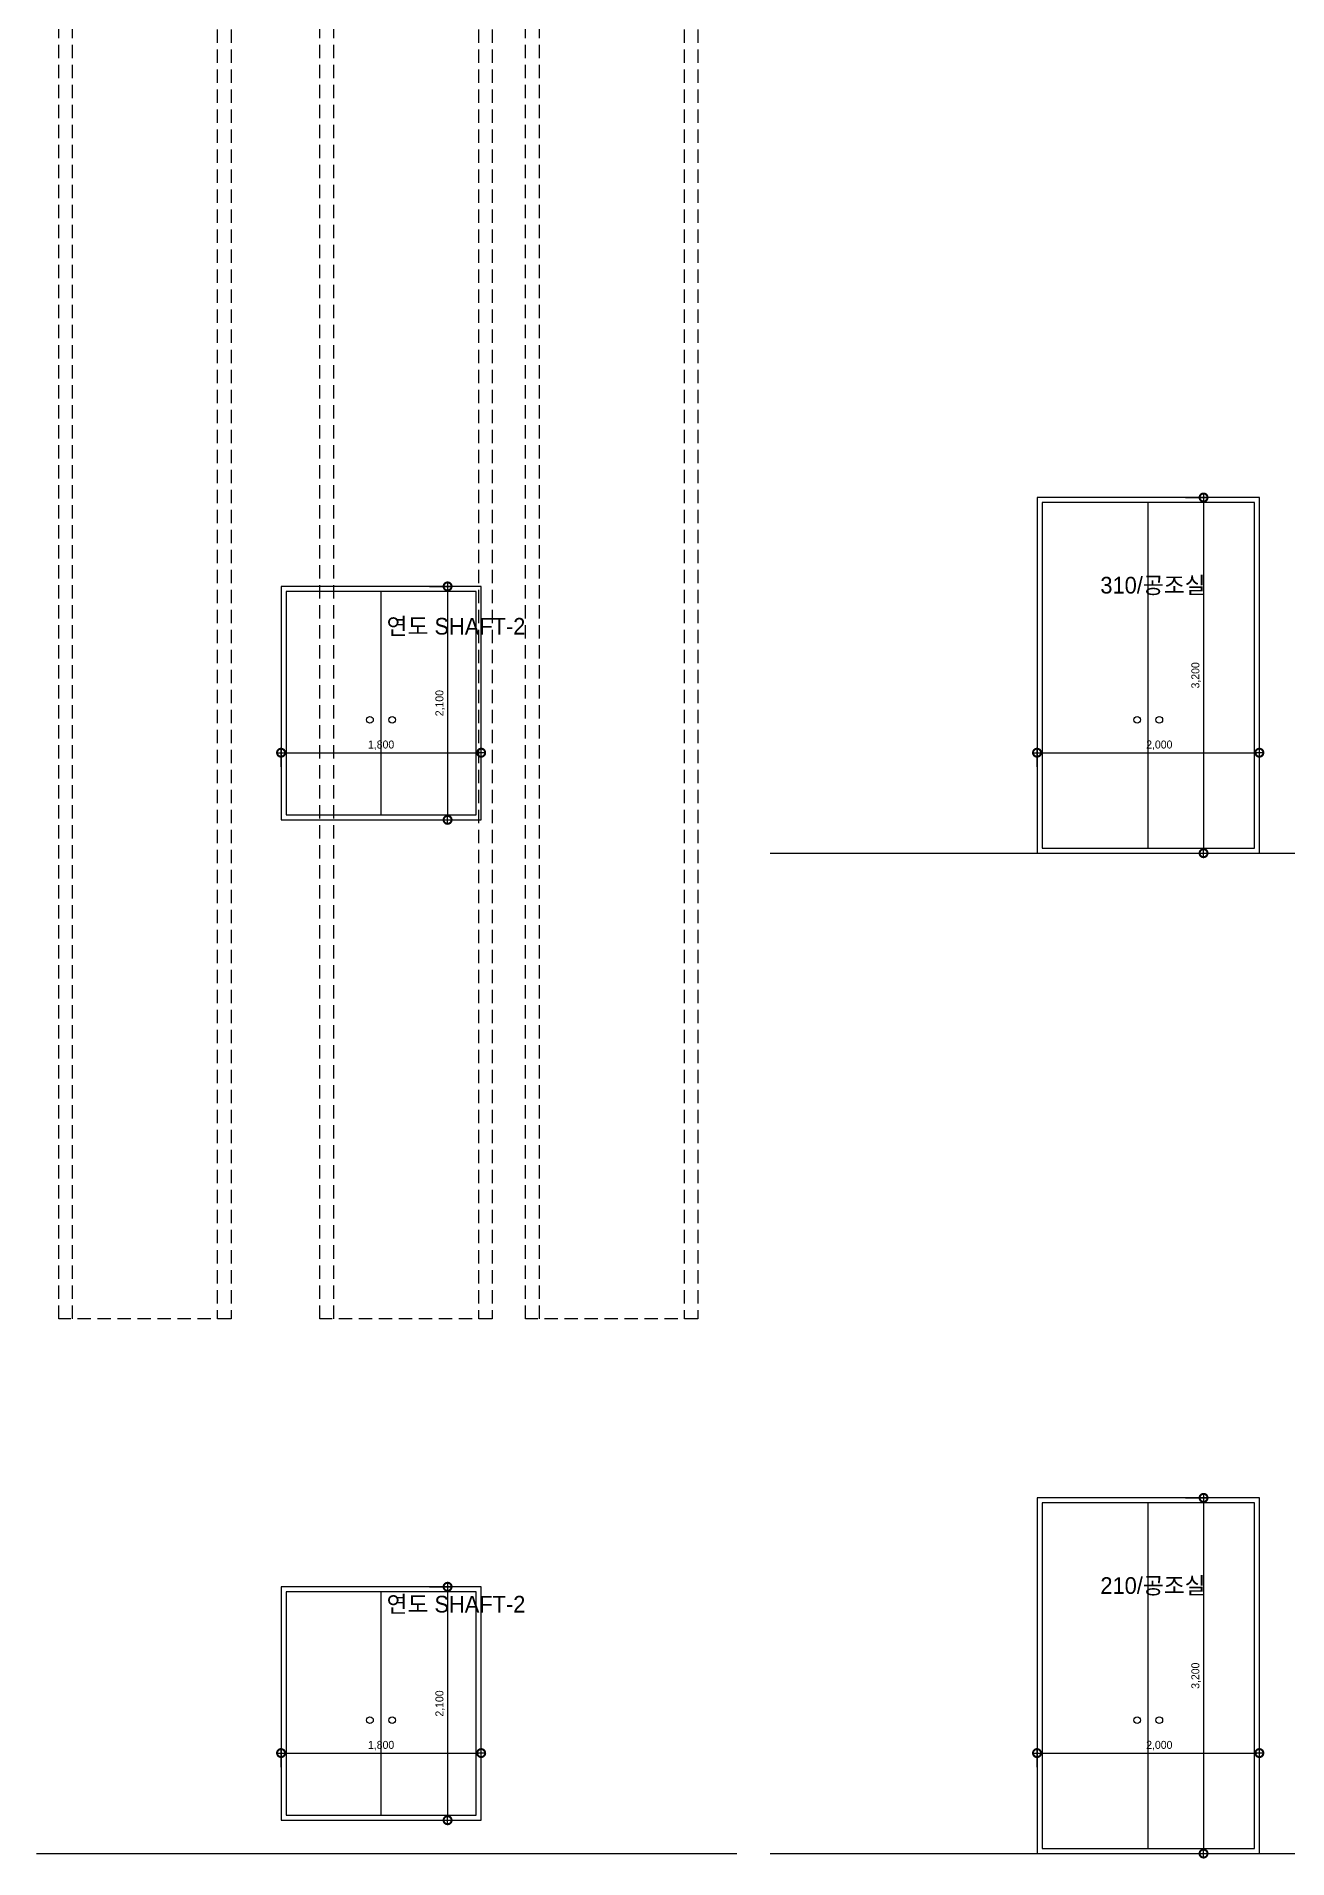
# Model space of a CAD drawing. Header units: millimetres. Extents: x -75040 to 92617, y -36837 to 48530.
# Drawn here: x 24800 to 36053, y 8705 to 25098 of the extents above; entities that cross this region are included whole.
import ezdxf
from ezdxf.enums import TextEntityAlignment as Align

# ---------------------------------------------------------------- set-up
doc = ezdxf.new("R2010")
doc.units = ezdxf.units.MM
doc.header["$LTSCALE"] = 60
doc.linetypes.add('ghid', pattern=[3, 2, -1])
doc.layers.get('Defpoints').update_dxf_attribs({"color": 151})
for name, color, linetype in [('A-DIM', 7, 'Continuous'), ('A-DOOR-ELE', 5, 'Continuous'), ('A-FIN', 6, 'Continuous'), ('A-연도', 5, 'ghid')]:
    doc.layers.add(name, color=color, linetype=linetype)
doc.layers.add('NOPLOT-DIM', color=191, linetype='Continuous', plot=False)
doc.layers.add('NOPLOT-TEXT', color=11, linetype='Continuous', plot=False)
doc.styles.add('Gdim', font='')
doc.styles.add('Gtx', font='')
doc.styles.get('Gdim').set_extended_font_data('Dotum')
doc.styles.get('Gtx').set_extended_font_data('Dotum')
doc.dimstyles.new('Gdim30(INT)', dxfattribs={"dimscale": 24, "dimtxt": 3, "dimasz": 1, "dimexe": 1.5, "dimexo": 2, "dimgap": 1, "dimtad": 1, "dimdec": 0, "dimzin": 0, "dimdsep": 46, "dimlunit": 6, "dimtxsty": 'Gdim', "dimblk": 'ToneDOT', "dimcen": 1.5, "dimdle": 1.5, "dimclrd": 1, "dimclre": 1, "dimclrt": 256, "dimadec": 1, "dimazin": 0, "dimtfac": 1, "dimtdec": 0, "dimtix": 1, "dimtmove": 2, "dimatfit": 3, "dimldrblk": 'DOT', "dimfxl": 1, "dimtolj": 1, "dimtzin": 0, "dimlwd": -1, "dimlwe": -1, "dimarcsym": 0})

# ---------------------------------------------------------------- blocks, each defined once
blk = doc.blocks.new('ToneDOT')
at = {"layer": 'A-DIM', "color": 1, "linetype": 'ByBlock'}
blk.add_line((1.5, 0), (-1.5, 0), dxfattribs=at)
at = {"layer": 'A-DIM', "color": 1, "linetype": 'ByBlock', "const_width": 3}
blk.add_lwpolyline([(0.375, 0, 1), (-0.375, 0, 1)], format="xyb", close=True, dxfattribs=at)
blk = doc.blocks.new('*D18')
at = {"layer": 'Defpoints', "color": 0, "transparency": 16777216}
for p in [(35089, 35450), (35089, 32250, 0), (35298, 32250, 0)]:
    blk.add_point(p, dxfattribs=at)
at = {"layer": 'NOPLOT-DIM', "color": 1, "transparency": 16777216}
for p, q in [((35137, 35450, 0), (35334, 35450, 0)), ((35298, 35426, 0), (35298, 32274, 0)), ((35137, 32250, 0), (35334, 32250, 0))]:
    blk.add_line(p, q, dxfattribs=at)
at = {"layer": 'NOPLOT-DIM', "color": 1, "transparency": 16777216, "xscale": 24, "yscale": 24, "zscale": 24}
for p, rotation in [((35298, 35450, 0), 90), ((35298, 32250, 0), 270)]:
    blk.add_blockref('ToneDOT', p, dxfattribs=dict(at, rotation=rotation))
at = {"layer": 'NOPLOT-DIM', "transparency": 16777216, "insert": (35231, 33850, 0), "char_height": 72, "attachment_point": 5, "rotation": 90, "style": 'Gdim'}
blk.add_mtext('\\A1;3,200', dxfattribs=at)
blk = doc.blocks.new('_Dot')
at = {"color": 0, "linetype": 'ByBlock', "lineweight": -2}
blk.add_line((-0.5, 0), (-1, 0), dxfattribs=at)
at = {"color": 0, "linetype": 'ByBlock', "const_width": 0.5}
blk.add_lwpolyline([(-0.25, 0, 1), (0.25, 0, 1)], format="xyb", close=True, dxfattribs=at)
blk = doc.blocks.new('*D19')
at = {"layer": 'Defpoints', "color": 0, "transparency": 16777216}
for p in [(35800, 33154), (33800, 32978), (35800, 32978)]:
    blk.add_point(p, dxfattribs=at)
at = {"layer": 'NOPLOT-DIM', "color": 1, "transparency": 16777216}
for p, q in [((33800, 33026), (33800, 33190)), ((33824, 33154), (35776, 33154)), ((35800, 33026), (35800, 33190))]:
    blk.add_line(p, q, dxfattribs=at)
at = {"layer": 'NOPLOT-DIM', "color": 1, "transparency": 16777216, "xscale": 24, "yscale": 24, "zscale": 24, "rotation": 180}
blk.add_blockref('ToneDOT', (33800, 33154), dxfattribs=at)
at = {"layer": 'NOPLOT-DIM', "color": 1, "transparency": 16777216, "xscale": 24, "yscale": 24, "zscale": 24}
blk.add_blockref('ToneDOT', (35800, 33154), dxfattribs=at)
at = {"layer": 'NOPLOT-DIM', "transparency": 16777216, "insert": (34900, 33221), "char_height": 72, "attachment_point": 5, "style": 'Gdim'}
blk.add_mtext('\\A1;2,000', dxfattribs=at)
blk = doc.blocks.new('A$Cc29243e6')
at = {"layer": 'A-연도'}
for points in [[(10720, 280), (10720, -33638), (9170, -33638), (9170, 280)], [(9295, -33638), (9295, 280)]]:
    blk.add_lwpolyline(points, dxfattribs=at)
at = {"layer": 'A-연도', "elevation": 0}
blk.add_lwpolyline([(10595, 280), (10595, -33638)], dxfattribs=at)
blk = doc.blocks.new('*D15')
at = {"layer": 'Defpoints', "color": 0, "transparency": 16777216}
for p in [(-9323, 2100), (-9323, 0, 0), (-9113, 0, 0)]:
    blk.add_point(p, dxfattribs=at)
at = {"layer": 'NOPLOT-DIM', "color": 1, "transparency": 16777216}
for p, q in [((-9275, 2100, 0), (-9077, 2100, 0)), ((-9113, 2076, 0), (-9113, 24, 0)), ((-9275, 0, 0), (-9077, 0, 0))]:
    blk.add_line(p, q, dxfattribs=at)
at = {"layer": 'NOPLOT-DIM', "color": 1, "transparency": 16777216, "xscale": 24, "yscale": 24, "zscale": 24}
for p, rotation in [((-9113, 2100, 0), 90), ((-9113, 0, 0), 270)]:
    blk.add_blockref('ToneDOT', p, dxfattribs=dict(at, rotation=rotation))
at = {"layer": 'NOPLOT-DIM', "transparency": 16777216, "insert": (-9180, 1050, 0), "char_height": 72, "attachment_point": 5, "rotation": 90, "style": 'Gdim'}
blk.add_mtext('\\A1;2,100', dxfattribs=at)
blk = doc.blocks.new('*D16')
at = {"layer": 'Defpoints', "color": 0, "transparency": 16777216}
for p in [(-8811, 604), (-10611, 428), (-8811, 428)]:
    blk.add_point(p, dxfattribs=at)
at = {"layer": 'NOPLOT-DIM', "color": 1, "transparency": 16777216}
for p, q in [((-10611, 476), (-10611, 640)), ((-10587, 604), (-8835, 604)), ((-8811, 476), (-8811, 640))]:
    blk.add_line(p, q, dxfattribs=at)
at = {"layer": 'NOPLOT-DIM', "color": 1, "transparency": 16777216, "xscale": 24, "yscale": 24, "zscale": 24, "rotation": 180}
blk.add_blockref('ToneDOT', (-10611, 604), dxfattribs=at)
at = {"layer": 'NOPLOT-DIM', "color": 1, "transparency": 16777216, "xscale": 24, "yscale": 24, "zscale": 24}
blk.add_blockref('ToneDOT', (-8811, 604), dxfattribs=at)
at = {"layer": 'NOPLOT-DIM', "transparency": 16777216, "insert": (-9711, 671), "char_height": 72, "attachment_point": 5, "style": 'Gdim'}
blk.add_mtext('\\A1;1,800', dxfattribs=at)
blk = doc.blocks.new('A$Caeedc3a5')
at = {"layer": 'A-DOOR-ELE'}
blk.add_line((1036, 81), (1036, 3191), dxfattribs=at)
at = {"layer": 'A-DOOR-ELE', "elevation": 0}
for points in [[(2036, 3236), (36, 3236), (36, 36), (2036, 36)], [(1991, 3191), (81, 3191), (81, 81), (1991, 81)]]:
    blk.add_lwpolyline(points, close=True, dxfattribs=at)
at = {"layer": 'A-DOOR-ELE'}
for centre in [(936, 1236), (1136, 1236)]:
    blk.add_circle(centre, 30, dxfattribs=at)
at = {"layer": 'NOPLOT-DIM'}
dim = blk.add_linear_dim(base=(1534.4, 36, 0), p1=(1324.7, 3236), p2=(1324.7, 36, 0), angle=90, dimstyle='Gdim30(INT)', dxfattribs=at)
dim.commit()
dim.dimension.update_dxf_attribs({"geometry": '*D18', "text_midpoint": (1467.4, 1636, 0), "insert": (-33764, -32214)})
dim = blk.add_linear_dim(base=(2036, 939.9), p1=(36, 763.6), p2=(2036, 763.6), angle=180, dimstyle='Gdim30(INT)', dxfattribs=at)
dim.commit()
dim.dimension.update_dxf_attribs({"geometry": '*D19', "text_midpoint": (1136, 1006.9), "dimtype": 128, "insert": (-33764, -32214)})
blk = doc.blocks.new('A$C6e4c1c5a')
at = {"layer": 'A-DOOR-ELE'}
blk.add_line((936, 81), (936, 2091), dxfattribs=at)
at = {"layer": 'A-DOOR-ELE', "elevation": 0}
for points in [[(1836, 2136), (36, 2136), (36, 36), (1836, 36)], [(1791, 2091), (81, 2091), (81, 81), (1791, 81)]]:
    blk.add_lwpolyline(points, close=True, dxfattribs=at)
at = {"layer": 'A-DOOR-ELE'}
for centre in [(836, 936), (1036, 936)]:
    blk.add_circle(centre, 30, dxfattribs=at)
at = {"layer": 'NOPLOT-DIM'}
for base, p1, p2, angle, picture, middle in [((1534.4, 36, 0), (1324.7, 2136), (1324.7, 36, 0), 90, '*D15', (1467.4, 1086, 0)), ((1836, 639.9), (36, 463.6), (1836, 463.6), 180, '*D16', (936, 706.9))]:
    dim = blk.add_linear_dim(base=base, p1=p1, p2=p2, angle=angle, dimstyle='Gdim30(INT)', dxfattribs=at)
    dim.commit()
    dim.dimension.update_dxf_attribs({"geometry": picture, "text_midpoint": middle, "insert": (10647.2, 36)})

msp = doc.modelspace()

# ---------------------------------------------------------------- linework, layer by layer
at = {"layer": 'A-FIN'}
for p, q in [((31400, 17750), (39900, 17750)), ((24800, 8750), (31100, 8750)), ((31400, 8750), (39900, 8750))]:
    msp.add_line(p, q, dxfattribs=at)

# ---------------------------------------------------------------- block references
at = {"layer": 'A-DOOR-ELE'}
for name, p in [('A$Caeedc3a5', (33764, 17714)), ('A$C6e4c1c5a', (26964, 18014)), ('A$Caeedc3a5', (33764, 8714)), ('A$C6e4c1c5a', (26964, 9014))]:
    msp.add_blockref(name, p, dxfattribs=at)
at = {"layer": 'A-연도'}
for p in [(15830, 47200, 0), (18180, 47200, 0), (20030, 47200, 0)]:
    msp.add_blockref('A$Cc29243e6', p, dxfattribs=at)

# ---------------------------------------------------------------- texts
at = {"layer": 'NOPLOT-TEXT', "style": 'Gtx'}
for s, p in [('310/공조실', (34843.3, 20163.1)), ('연도 SHAFT-2', (28573.3, 19795.3)), ('210/공조실', (34843.3, 11163.1)), ('연도 SHAFT-2', (28573.3, 10997.2))]:
    msp.add_text(s, height=150, dxfattribs=at).set_placement(p, align=Align.MIDDLE)

doc.saveas('drawing.dxf')
